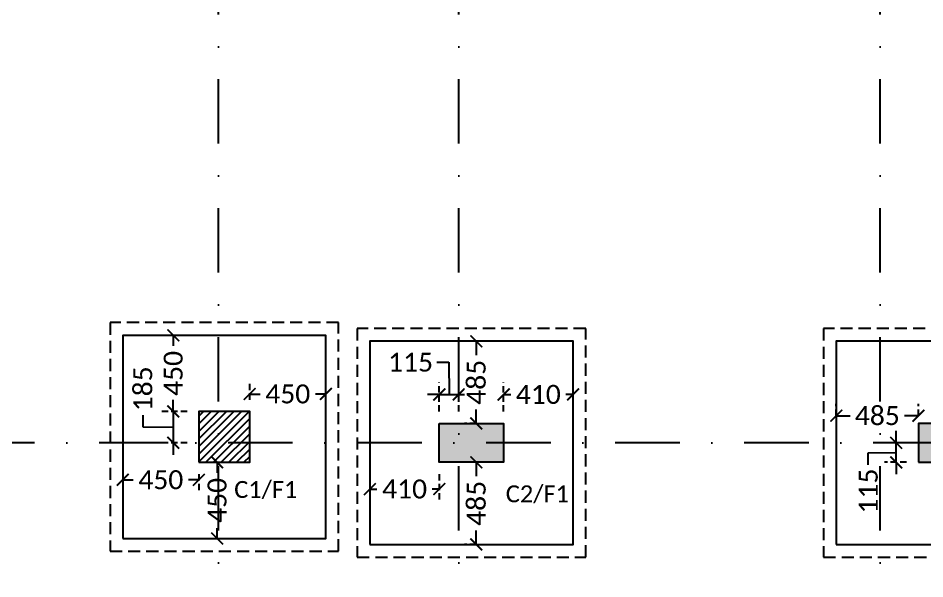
# Model space of a CAD drawing. Header units: millimetres. Extents: x -176651 to 954389, y -469666 to 486614.
# Drawn here: x 785774 to 791131, y 274071 to 277383 of the extents above; entities that cross this region are included whole.
import ezdxf
from ezdxf.xclip import XClip

# ---------------------------------------------------------------- set-up
doc = ezdxf.new("R2010")
doc.units = ezdxf.units.MM
doc.header["$LTSCALE"] = 150
doc.header["$XCLIPFRAME"] = 2
for name, pattern in [('3BHK-W(SB)$0$HIDDEN', [0.375, 0.25, -0.125]), ('DASHDOTX2', [50.8, 25.4, -12.7, 0, -12.7]), ('HIDDEN2', [4.7625, 3.175, -1.5875])]:
    doc.linetypes.add(name, pattern=pattern)
for name, color, linetype in [('ad-Column', 3, 'Continuous'), ('ad-Column Hatch', 125, 'Continuous'), ('ad-Footing line', 2, 'Continuous'), ('ad-Grid', 8, 'DASHDOTX2'), ('ad-PCC line', 8, 'HIDDEN2'), ('ad-RCC', 3, 'Continuous'), ('ad-RCC Hatch', 125, 'Continuous'), ('ad-Road', 2, 'Continuous'), ('ad-Road Hatch', 8, 'Continuous')]:
    doc.layers.add(name, color=color, linetype=linetype)
doc.layers.add('ad-Foundation text', color=6, linetype='Continuous', true_color=0xff00ff)
doc.layers.add('ad-Internal Dimensions', color=5, linetype='Continuous', true_color=0x0000ff)
doc.styles.get("Standard").update_dxf_attribs({"font": 'calibril.ttf'})
doc.dimstyles.new('A-75-DIM-INT (Framing)', dxfattribs={"dimscale": 100, "dimtxt": 1.6, "dimasz": 1, "dimexe": 1, "dimexo": 1, "dimgap": 0.5, "dimtad": 0, "dimdec": 0, "dimdsep": 46, "dimtxsty": 'Standard', "dimblk": 'ARCHTICK', "dimcen": 0.025, "dimclrd": 5, "dimclre": 5, "dimclrt": 256, "dimazin": 2, "dimtfac": 1, "dimtdec": 0, "dimtmove": 1, "dimatfit": 0, "dimldrblk": 'ARCHTICK', "dimfxl": 1, "dimfxlon": 1, "dimtfill": 1, "dimtolj": 1, "dimtzin": 0, "dimarcsym": 0})

# ---------------------------------------------------------------- blocks, each defined once
blk = doc.blocks.new('_ArchTick')
at = {"color": 0, "linetype": 'ByBlock', "const_width": 0.15}
blk.add_lwpolyline([(-0.5, -0.5), (0.5, 0.5)], dxfattribs=at)
blk = doc.blocks.new('*D138')
at = {"layer": 'ad-Internal Dimensions', "lineweight": -2}
for p, q in [((-12134.4, -4383.9), (-12064.4, -4383.9)), ((-12064.4, -4383.9), (-12062.5, -4574.3)), ((-12120, -4574.3), (-12190, -4574.3)), ((-12120, -4574.3), (-12005, -4574.3)), ((-12005, -4574.3), (-11935, -4574.3))]:
    blk.add_line(p, q, dxfattribs=at)
at = {"layer": 'ad-Internal Dimensions', "linetype": '3BHK-W(SB)$0$HIDDEN', "lineweight": -2}
for p, q in [((-12120, -4675), (-12120, -4504.3)), ((-12005, -4675), (-12005, -4504.3))]:
    blk.add_line(p, q, dxfattribs=at)
at = {"layer": 'Defpoints', "color": 0}
for p in [(-12005, -4574.3), (-12120, -4745), (-12005, -4745)]:
    blk.add_point(p, dxfattribs=at)
at = {"layer": 'ad-Internal Dimensions', "lineweight": -2, "xscale": 70, "yscale": 70, "zscale": 70}
blk.add_blockref('_ArchTick', (-12120, -4574.3), dxfattribs=at)
at = {"layer": 'ad-Internal Dimensions', "lineweight": -2, "xscale": 70, "yscale": 70, "zscale": 70, "rotation": 180}
blk.add_blockref('_ArchTick', (-12005, -4574.3), dxfattribs=at)
at = {"layer": 'ad-Internal Dimensions', "insert": (-12289.6, -4383.9), "char_height": 112, "attachment_point": 5, "bg_fill": 3, "box_fill_scale": 1.1, "bg_fill_color": 257, "bg_fill_transparency": 0}
blk.add_mtext('\\A1;115', dxfattribs=at)
blk = doc.blocks.new('*D139')
at = {"layer": 'ad-Internal Dimensions', "linetype": '3BHK-W(SB)$0$HIDDEN', "lineweight": -2}
for p, q in [((-11901.5, -4975), (-11971.5, -4975)), ((-11901.5, -5460), (-11971.5, -5460))]:
    blk.add_line(p, q, dxfattribs=at)
at = {"layer": 'ad-Internal Dimensions', "lineweight": -2}
for p, q in [((-11901.5, -4975), (-11901.5, -5056.5)), ((-11901.5, -5460), (-11901.5, -5378.5))]:
    blk.add_line(p, q, dxfattribs=at)
at = {"layer": 'Defpoints', "color": 0}
for p in [(-11840.5, -4975), (-11901.5, -5460), (-11840.5, -5460)]:
    blk.add_point(p, dxfattribs=at)
at = {"layer": 'ad-Internal Dimensions', "lineweight": -2, "xscale": 70, "yscale": 70, "zscale": 70}
for p, rotation in [((-11901.5, -4975), 90), ((-11901.5, -5460), 270)]:
    blk.add_blockref('_ArchTick', p, dxfattribs=dict(at, rotation=rotation))
at = {"layer": 'ad-Internal Dimensions', "insert": (-11901.5, -5217.5), "char_height": 112, "attachment_point": 5, "rotation": 90, "bg_fill": 3, "box_fill_scale": 1.1, "bg_fill_color": 257, "bg_fill_transparency": 0}
blk.add_mtext('\\A1;485', dxfattribs=at)
blk = doc.blocks.new('*D140')
at = {"layer": 'ad-Internal Dimensions', "linetype": '3BHK-W(SB)$0$HIDDEN', "lineweight": -2}
for p, q in [((-11901.5, -4260), (-11971.5, -4260)), ((-11901.5, -4745), (-11971.5, -4745))]:
    blk.add_line(p, q, dxfattribs=at)
at = {"layer": 'ad-Internal Dimensions', "lineweight": -2}
for p, q in [((-11901.5, -4260), (-11901.5, -4341.5)), ((-11901.5, -4745), (-11901.5, -4663.5))]:
    blk.add_line(p, q, dxfattribs=at)
at = {"layer": 'Defpoints', "color": 0}
for p in [(-11901.5, -4260), (-11840.5, -4260), (-11840.5, -4745)]:
    blk.add_point(p, dxfattribs=at)
at = {"layer": 'ad-Internal Dimensions', "lineweight": -2, "xscale": 70, "yscale": 70, "zscale": 70}
for p, rotation in [((-11901.5, -4260), 90), ((-11901.5, -4745), 270)]:
    blk.add_blockref('_ArchTick', p, dxfattribs=dict(at, rotation=rotation))
at = {"layer": 'ad-Internal Dimensions', "insert": (-11901.5, -4502.5), "char_height": 112, "attachment_point": 5, "rotation": 90, "bg_fill": 3, "box_fill_scale": 1.1, "bg_fill_color": 257, "bg_fill_transparency": 0}
blk.add_mtext('\\A1;485', dxfattribs=at)
blk = doc.blocks.new('*D141')
at = {"layer": 'ad-Internal Dimensions', "linetype": '3BHK-W(SB)$0$HIDDEN', "lineweight": -2}
for p, q in [((-12530, -5045), (-12530, -5203.1)), ((-12120, -5045), (-12120, -5203.1))]:
    blk.add_line(p, q, dxfattribs=at)
at = {"layer": 'ad-Internal Dimensions', "lineweight": -2}
for p, q in [((-12530, -5133.1), (-12488.4, -5133.1)), ((-12120, -5133.1), (-12161.6, -5133.1))]:
    blk.add_line(p, q, dxfattribs=at)
at = {"layer": 'Defpoints', "color": 0}
for p in [(-12530, -4975), (-12120, -4975), (-12530, -5133.1)]:
    blk.add_point(p, dxfattribs=at)
at = {"layer": 'ad-Internal Dimensions', "lineweight": -2, "xscale": 70, "yscale": 70, "zscale": 70, "rotation": 180}
blk.add_blockref('_ArchTick', (-12530, -5133.1), dxfattribs=at)
at = {"layer": 'ad-Internal Dimensions', "lineweight": -2, "xscale": 70, "yscale": 70, "zscale": 70}
blk.add_blockref('_ArchTick', (-12120, -5133.1), dxfattribs=at)
at = {"layer": 'ad-Internal Dimensions', "insert": (-12325, -5133.1), "char_height": 112, "attachment_point": 5, "bg_fill": 3, "box_fill_scale": 1.1, "bg_fill_color": 257, "bg_fill_transparency": 0}
blk.add_mtext('\\A1;410', dxfattribs=at)
blk = doc.blocks.new('*D142')
at = {"layer": 'ad-Internal Dimensions', "linetype": '3BHK-W(SB)$0$HIDDEN', "lineweight": -2}
for p, q in [((-11740, -4675), (-11740, -4504.3)), ((-11330, -4675), (-11330, -4504.3))]:
    blk.add_line(p, q, dxfattribs=at)
at = {"layer": 'ad-Internal Dimensions', "lineweight": -2}
for p, q in [((-11740, -4574.3), (-11698.4, -4574.3)), ((-11330, -4574.3), (-11371.6, -4574.3))]:
    blk.add_line(p, q, dxfattribs=at)
at = {"layer": 'Defpoints', "color": 0}
for p in [(-11740, -4574.3), (-11740, -4745), (-11330, -4745)]:
    blk.add_point(p, dxfattribs=at)
at = {"layer": 'ad-Internal Dimensions', "lineweight": -2, "xscale": 70, "yscale": 70, "zscale": 70, "rotation": 180}
blk.add_blockref('_ArchTick', (-11740, -4574.3), dxfattribs=at)
at = {"layer": 'ad-Internal Dimensions', "lineweight": -2, "xscale": 70, "yscale": 70, "zscale": 70}
blk.add_blockref('_ArchTick', (-11330, -4574.3), dxfattribs=at)
at = {"layer": 'ad-Internal Dimensions', "insert": (-11535, -4574.3), "char_height": 112, "attachment_point": 5, "bg_fill": 3, "box_fill_scale": 1.1, "bg_fill_color": 257, "bg_fill_transparency": 0}
blk.add_mtext('\\A1;410', dxfattribs=at)
blk = doc.blocks.new('*D186')
at = {"layer": 'ad-Internal Dimensions', "lineweight": -2}
for p, q in [((-13691.5, -4675), (-13691.5, -4605)), ((-13871.2, -4696.2), (-13871.2, -4766.2)), ((-13691.5, -4675), (-13691.5, -4860)), ((-13871.2, -4766.2), (-13691.5, -4767.5)), ((-13691.5, -4860), (-13691.5, -4930))]:
    blk.add_line(p, q, dxfattribs=at)
at = {"layer": 'ad-Internal Dimensions', "linetype": '3BHK-W(SB)$0$HIDDEN', "lineweight": -2}
for p, q in [((-13610, -4675), (-13761.5, -4675)), ((-13610, -4860), (-13761.5, -4860))]:
    blk.add_line(p, q, dxfattribs=at)
at = {"layer": 'Defpoints', "color": 0}
for p in [(-13540, -4675), (-13691.5, -4860), (-13540, -4860)]:
    blk.add_point(p, dxfattribs=at)
at = {"layer": 'ad-Internal Dimensions', "lineweight": -2, "xscale": 70, "yscale": 70, "zscale": 70}
for p, rotation in [((-13691.5, -4675), 270), ((-13691.5, -4860), 90)]:
    blk.add_blockref('_ArchTick', p, dxfattribs=dict(at, rotation=rotation))
at = {"layer": 'ad-Internal Dimensions', "insert": (-13871.2, -4541), "char_height": 112, "attachment_point": 5, "rotation": 90, "bg_fill": 3, "box_fill_scale": 1.1, "bg_fill_color": 257, "bg_fill_transparency": 0}
blk.add_mtext('\\A1;185', dxfattribs=at)
blk = doc.blocks.new('*D187')
at = {"layer": 'ad-Internal Dimensions', "linetype": '3BHK-W(SB)$0$HIDDEN', "lineweight": -2}
for p, q in [((-13600, -4225), (-13761.5, -4225)), ((-13610, -4675), (-13761.5, -4675))]:
    blk.add_line(p, q, dxfattribs=at)
at = {"layer": 'ad-Internal Dimensions', "lineweight": -2}
for p, q in [((-13691.5, -4225), (-13691.5, -4286.6)), ((-13691.5, -4675), (-13691.5, -4613.4))]:
    blk.add_line(p, q, dxfattribs=at)
at = {"layer": 'Defpoints', "color": 0}
for p in [(-13691.5, -4225), (-13530, -4225), (-13540, -4675)]:
    blk.add_point(p, dxfattribs=at)
at = {"layer": 'ad-Internal Dimensions', "lineweight": -2, "xscale": 70, "yscale": 70, "zscale": 70}
for p, rotation in [((-13691.5, -4225), 90), ((-13691.5, -4675), 270)]:
    blk.add_blockref('_ArchTick', p, dxfattribs=dict(at, rotation=rotation))
at = {"layer": 'ad-Internal Dimensions', "insert": (-13691.5, -4450), "char_height": 112, "attachment_point": 5, "rotation": 90, "bg_fill": 3, "box_fill_scale": 1.1, "bg_fill_color": 257, "bg_fill_transparency": 0}
blk.add_mtext('\\A1;450', dxfattribs=at)
blk = doc.blocks.new('*D188')
at = {"layer": 'ad-Internal Dimensions', "linetype": '3BHK-W(SB)$0$HIDDEN', "lineweight": -2}
for p, q in [((-13460, -4975), (-13362.4, -4975)), ((-13460, -5425), (-13362.4, -5425))]:
    blk.add_line(p, q, dxfattribs=at)
at = {"layer": 'ad-Internal Dimensions', "lineweight": -2}
for p, q in [((-13432.4, -4975), (-13432.4, -5036.6)), ((-13432.4, -5425), (-13432.4, -5363.4))]:
    blk.add_line(p, q, dxfattribs=at)
at = {"layer": 'Defpoints', "color": 0}
for p in [(-13530, -4975), (-13530, -5425), (-13432.4, -5425)]:
    blk.add_point(p, dxfattribs=at)
at = {"layer": 'ad-Internal Dimensions', "lineweight": -2, "xscale": 70, "yscale": 70, "zscale": 70}
for p, rotation in [((-13432.4, -4975), 90), ((-13432.4, -5425), 270)]:
    blk.add_blockref('_ArchTick', p, dxfattribs=dict(at, rotation=rotation))
at = {"layer": 'ad-Internal Dimensions', "insert": (-13432.4, -5200), "char_height": 112, "attachment_point": 5, "rotation": 90, "bg_fill": 3, "box_fill_scale": 1.1, "bg_fill_color": 257, "bg_fill_transparency": 0}
blk.add_mtext('\\A1;450', dxfattribs=at)
blk = doc.blocks.new('*D189')
at = {"layer": 'ad-Internal Dimensions', "linetype": '3BHK-W(SB)$0$HIDDEN', "lineweight": -2}
for p, q in [((-13240, -4605), (-13240, -4501.6)), ((-12790, -4605), (-12790, -4501.6))]:
    blk.add_line(p, q, dxfattribs=at)
at = {"layer": 'ad-Internal Dimensions', "lineweight": -2}
for p, q in [((-13240, -4571.6), (-13178.4, -4571.6)), ((-12790, -4571.6), (-12851.6, -4571.6))]:
    blk.add_line(p, q, dxfattribs=at)
at = {"layer": 'Defpoints', "color": 0}
for p in [(-12790, -4571.6), (-13240, -4675), (-12790, -4675)]:
    blk.add_point(p, dxfattribs=at)
at = {"layer": 'ad-Internal Dimensions', "lineweight": -2, "xscale": 70, "yscale": 70, "zscale": 70, "rotation": 180}
blk.add_blockref('_ArchTick', (-13240, -4571.6), dxfattribs=at)
at = {"layer": 'ad-Internal Dimensions', "lineweight": -2, "xscale": 70, "yscale": 70, "zscale": 70}
blk.add_blockref('_ArchTick', (-12790, -4571.6), dxfattribs=at)
at = {"layer": 'ad-Internal Dimensions', "insert": (-13015, -4571.6), "char_height": 112, "attachment_point": 5, "bg_fill": 3, "box_fill_scale": 1.1, "bg_fill_color": 257, "bg_fill_transparency": 0}
blk.add_mtext('\\A1;450', dxfattribs=at)
blk = doc.blocks.new('*D190')
at = {"layer": 'ad-Internal Dimensions', "linetype": '3BHK-W(SB)$0$HIDDEN', "lineweight": -2}
for p, q in [((-13990, -5045), (-13990, -5148.4)), ((-13540, -5045), (-13540, -5148.4))]:
    blk.add_line(p, q, dxfattribs=at)
at = {"layer": 'ad-Internal Dimensions', "lineweight": -2}
for p, q in [((-13990, -5078.4), (-13928.4, -5078.4)), ((-13540, -5078.4), (-13601.6, -5078.4))]:
    blk.add_line(p, q, dxfattribs=at)
at = {"layer": 'Defpoints', "color": 0}
for p in [(-13990, -4975), (-13540, -4975), (-13990, -5078.4)]:
    blk.add_point(p, dxfattribs=at)
at = {"layer": 'ad-Internal Dimensions', "lineweight": -2, "xscale": 70, "yscale": 70, "zscale": 70, "rotation": 180}
blk.add_blockref('_ArchTick', (-13990, -5078.4), dxfattribs=at)
at = {"layer": 'ad-Internal Dimensions', "lineweight": -2, "xscale": 70, "yscale": 70, "zscale": 70}
blk.add_blockref('_ArchTick', (-13540, -5078.4), dxfattribs=at)
at = {"layer": 'ad-Internal Dimensions', "insert": (-13765, -5078.4), "char_height": 112, "attachment_point": 5, "bg_fill": 3, "box_fill_scale": 1.1, "bg_fill_color": 257, "bg_fill_transparency": 0}
blk.add_mtext('\\A1;450', dxfattribs=at)
blk = doc.blocks.new('*D237')
at = {"layer": 'ad-Internal Dimensions', "linetype": '3BHK-W(SB)$0$HIDDEN', "lineweight": -2}
for p, q in [((-9775, -4699.9), (-9775, -4629.9)), ((-9290, -4699.9), (-9290, -4629.9))]:
    blk.add_line(p, q, dxfattribs=at)
at = {"layer": 'ad-Internal Dimensions', "lineweight": -2}
for p, q in [((-9775, -4699.9), (-9693.5, -4699.9)), ((-9290, -4699.9), (-9371.5, -4699.9))]:
    blk.add_line(p, q, dxfattribs=at)
at = {"layer": 'Defpoints', "color": 0}
for p in [(-9775, -4699.9), (-9775, -4745), (-9290, -4745)]:
    blk.add_point(p, dxfattribs=at)
at = {"layer": 'ad-Internal Dimensions', "lineweight": -2, "xscale": 70, "yscale": 70, "zscale": 70, "rotation": 180}
blk.add_blockref('_ArchTick', (-9775, -4699.9), dxfattribs=at)
at = {"layer": 'ad-Internal Dimensions', "lineweight": -2, "xscale": 70, "yscale": 70, "zscale": 70}
blk.add_blockref('_ArchTick', (-9290, -4699.9), dxfattribs=at)
at = {"layer": 'ad-Internal Dimensions', "insert": (-9532.5, -4699.9), "char_height": 112, "attachment_point": 5, "bg_fill": 3, "box_fill_scale": 1.1, "bg_fill_color": 257, "bg_fill_transparency": 0}
blk.add_mtext('\\A1;485', dxfattribs=at)
blk = doc.blocks.new('*D239')
at = {"layer": 'ad-Internal Dimensions', "lineweight": -2}
for p, q in [((-9420.8, -4860), (-9420.8, -4790)), ((-9420.8, -4975), (-9420.8, -4860)), ((-9585.7, -4919.5), (-9420.8, -4917.5)), ((-9585.7, -4989.5), (-9585.7, -4919.5)), ((-9420.8, -4975), (-9420.8, -5045))]:
    blk.add_line(p, q, dxfattribs=at)
at = {"layer": 'ad-Internal Dimensions', "linetype": '3BHK-W(SB)$0$HIDDEN', "lineweight": -2}
for p, q in [((-9360, -4860), (-9490.8, -4860)), ((-9360, -4975), (-9490.8, -4975))]:
    blk.add_line(p, q, dxfattribs=at)
at = {"layer": 'Defpoints', "color": 0}
for p in [(-9420.8, -4860), (-9290, -4860), (-9290, -4975)]:
    blk.add_point(p, dxfattribs=at)
at = {"layer": 'ad-Internal Dimensions', "lineweight": -2, "xscale": 70, "yscale": 70, "zscale": 70}
for p, rotation in [((-9420.8, -4860), 270), ((-9420.8, -4975), 90)]:
    blk.add_blockref('_ArchTick', p, dxfattribs=dict(at, rotation=rotation))
at = {"layer": 'ad-Internal Dimensions', "insert": (-9585.7, -5144.7), "char_height": 112, "attachment_point": 5, "rotation": 90, "bg_fill": 3, "box_fill_scale": 1.1, "bg_fill_color": 257, "bg_fill_transparency": 0}
blk.add_mtext('\\A1;115', dxfattribs=at)
blk = doc.blocks.new('A$C4fb60e89')
at = {"layer": 'ad-Road Hatch', "ltscale": 5, "transparency": 33554687}
h = blk.add_hatch(dxfattribs=at)
h.set_pattern_fill('AR-HBONE', color=256, scale=15)
h.set_pattern_definition([(45, (-193247.7, -428758.8), (0, 2155.2615), [4572, -1524]), (135, (-192170.1, -427681.1), (2e-13, 2155.2615), [4572, -1524])])
h.paths.add_polyline_path([(175594.5, -250241), (169177.9, -249341.1), (167473.5, -249057.1), (167473.5, -138693.9), (101313.5, -138693.9), (101313.5, -199953.9), (101307.7, -237994.6), (101040.4, -268291), (101007.7, -280967.7), (101066.4, -293683.6), (101242.5, -311127.2), (100909.9, -319343.6), (100949.1, -333937.5), (100668.7, -366959.6), (100727.3, -390982.9), (100668.7, -404585.6), (100538.2, -420418.5), (100466.5, -428758.8), (92426.2, -427265.5), (92163.5, -427209.5), (92163.5, -321453.9), (24803.5, -321453.9), (24803.5, -412960.5), (15653.5, -411028.6), (15653.5, -321452.2), (-19535.1, -321452.2), (-34427.5, -319476.7), (-65207.4, -315394.6), (-171770.1, -301268.1), (-185853.9, -298333.1), (-193247.7, -296831.5), (-193244, -292907.6), (-191913.8, -285219.4), (-191838.8, -284678.8), (-183397.4, -286393.2), (-169722.9, -289242.8), (-53141.2, -304697.5), (-18730.1, -309262.2), (15653.3, -309262.2), (15653.5, 703.4), (24803.5, 1114.6), (24803.5, -129543.9), (92163.5, -129543.9), (92163.5, 15133.3), (101313.5, 17712.8), (101313.5, -129543.9), (167473.5, -129543.9), (167473.5, 35551.6), (175738, 37855), (175848.8, 28595.3), (175835.8, 25947.4), (175777.1, 14040.5), (175855.3, 2315.8), (175659.7, -18036.1), (175731.4, -34038.6), (175718.4, -46839.2), (175672.7, -63402.4), (175816.2, -82071.9), (175542.3, -106356), (175490.2, -124640.8), (175574.9, -145018.8), (175731.4, -168892), (175796.6, -181268.8), (175796.6, -192667.4), (175744.5, -208200.3), (175829.2, -223276.8), (175887.9, -234871.1)])
h.paths.add_polyline_path([(24803.5, -309263.9), (92163.5, -309263.9), (92163.5, -138693.9), (24803.5, -138693.9)], flags=16)
blk = doc.blocks.new("Plot's Boundary")
at = {"layer": 'ad-Road', "ltscale": 5}
blk.add_blockref('A$C4fb60e89', (191838.8, 428758.8), dxfattribs=at)
blk = doc.blocks.new('1625W_Grid')
at = {"layer": 'ad-Grid', "ltscale": 0.1}
for points in [[(-1305, -3190), (-1305, 15870)], [(115, -3190), (115, 15870)], [(2605, -3190), (2605, 15870)], [(15900, 8760), (-3780, 8760)]]:
    blk.add_lwpolyline(points, dxfattribs=at)
blk = doc.blocks.new('zw$6AA0')
at = {"layer": 'ad-Column Hatch', "transparency": 33554687}
h = blk.add_hatch(color=256, dxfattribs=at)
h.dxf.hatch_style = 1
h.paths.add_polyline_path([(0, -230), (380, -230), (380, 0), (0, 0)])
at = {"layer": 'ad-Column'}
blk.add_lwpolyline([(0, -230), (380, -230), (380, 0), (0, 0)], close=True, dxfattribs=at)
blk = doc.blocks.new('zw$C199')
at = {"layer": 'ad-Column Hatch', "transparency": 33554687}
h = blk.add_hatch(color=256, dxfattribs=at)
h.dxf.hatch_style = 1
h.paths.add_polyline_path([(0, 0), (230, 0), (230, 230), (0, 230)])
at = {"layer": 'ad-Column'}
blk.add_lwpolyline([(0, 0), (230, 0), (230, 230), (0, 230)], close=True, dxfattribs=at)
blk = doc.blocks.new('A$C42b14ea2')
at = {"layer": 'ad-RCC Hatch', "transparency": 33554687}
h = blk.add_hatch(dxfattribs=at)
h.set_pattern_fill('ANSI31', color=256, scale=10)
h.set_pattern_definition([(45, (13250, 8645), (-22.45064, 22.45064), [])])
h.paths.add_polyline_path([(0, 0), (300, 0), (300, 300), (0, 300)])
at = {"layer": 'ad-RCC'}
blk.add_lwpolyline([(0, 0), (300, 0), (300, 300), (0, 300)], close=True, dxfattribs=at)
blk = doc.blocks.new('1625W_Columns')
at = {"layer": 'ad-Column', "xscale": -1, "rotation": 179.9999999999999}
blk.add_blockref('zw$6AA0', (0, 8645), dxfattribs=at)
at = {"layer": 'ad-Column', "rotation": 359.9999999999999}
blk.add_blockref('zw$C199', (2830, 8645), dxfattribs=at)
at = {"layer": 'ad-RCC'}
blk.add_blockref('A$C42b14ea2', (-1420, 8645), dxfattribs=at)
blk = doc.blocks.new('A$C26f4352e')
at = {"layer": 'ad-Foundation text', "char_height": 100, "width": 349.312, "attachment_point": 5}
for s, insert in [('\\pxt5;C1/F1', (-13145, -5138.7)), ('\\pxt5;C2/F1', (-11540.7, -5164.5))]:
    blk.add_mtext(s, dxfattribs=dict(at, insert=insert))
blk = doc.blocks.new('A$Cf8271b05')
at = {"layer": 'ad-Footing line'}
for points in [[(-1870, -5195), (-670, -5195), (-670, -3995), (-1870, -3995)], [(-410, -5230), (790, -5230), (790, -4030), (-410, -4030)], [(2345, -5230), (3545, -5230), (3545, -4030), (2345, -4030)]]:
    blk.add_lwpolyline(points, close=True, dxfattribs=at)
at = {"layer": 'ad-PCC line', "ltscale": 0.15}
for points in [[(-1945, -5270), (-595, -5270), (-595, -3920), (-1945, -3920)], [(-485, -5305), (865, -5305), (865, -3955), (-485, -3955)], [(2270, -5305), (3620, -5305), (3620, -3955), (2270, -3955)]]:
    blk.add_lwpolyline(points, close=True, dxfattribs=at)
blk = doc.blocks.new('A$C2bbc0394')
at = {"layer": 'ad-Internal Dimensions'}
dim = blk.add_linear_dim(base=(-12005, -4574.3), p1=(-12120, -4745), p2=(-12005, -4745), dimstyle='A-75-DIM-INT (Framing)', override={"dimscale": 70, "dimblk": 'ArchTick', "dimclrd": 256, "dimclre": 256, "dimfxl": 10, "dimtfill": 1, "dimtfillclr": 0}, dxfattribs=at)
dim.commit()
dim.dimension.update_dxf_attribs({"geometry": '*D138', "text_midpoint": (-12169.4, -4383.9), "dimtype": 128})
dim = blk.add_linear_dim(base=(-13691.5, -4860), p1=(-13540, -4675), p2=(-13540, -4860), angle=270, dimstyle='A-75-DIM-INT (Framing)', override={"dimscale": 70, "dimclrd": 256, "dimclre": 256, "dimfxl": 10}, dxfattribs=at)
dim.commit()
dim.dimension.update_dxf_attribs({"geometry": '*D186', "text_midpoint": (-13871.2, -4661.2), "dimtype": 128})
for base, p1, p2, override, picture, middle in [((-12790, -4571.6), (-13240, -4675), (-12790, -4675), {"dimscale": 70, "dimblk": 'ArchTick', "dimclrd": 256, "dimclre": 256, "dimfxl": 10, "dimtfill": 1, "dimtfillclr": 0}, '*D189', (-13015, -4571.6)), ((-11740, -4574.3), (-11330, -4745), (-11740, -4745), {"dimscale": 70, "dimblk": 'ArchTick', "dimclrd": 256, "dimclre": 256, "dimfxl": 10, "dimtfill": 1, "dimtfillclr": 0}, '*D142', (-11535, -4574.3)), ((-9775, -4699.9), (-9290, -4745), (-9775, -4745), {"dimscale": 70, "dimclrd": 256, "dimclre": 256, "dimfxl": 10}, '*D237', (-9532.5, -4699.9)), ((-12530, -5133.1), (-12120, -4975), (-12530, -4975), {"dimscale": 70, "dimblk": 'ArchTick', "dimclrd": 256, "dimclre": 256, "dimfxl": 10, "dimtfill": 1, "dimtfillclr": 0}, '*D141', (-12325, -5133.1))]:
    dim = blk.add_linear_dim(base=base, p1=p1, p2=p2, dimstyle='A-75-DIM-INT (Framing)', override=override, dxfattribs=at)
    dim.commit()
    dim.dimension.update_dxf_attribs({"geometry": picture, "text_midpoint": middle})
dim = blk.add_linear_dim(base=(-11901.5, -5460), p1=(-11840.5, -4975), p2=(-11840.5, -5460), angle=90, dimstyle='A-75-DIM-INT (Framing)', override={"dimscale": 70, "dimblk": 'ArchTick', "dimclrd": 256, "dimclre": 256, "dimfxl": 10, "dimtfill": 1, "dimtfillclr": 0}, dxfattribs=at)
dim.commit()
dim.dimension.update_dxf_attribs({"geometry": '*D139', "text_midpoint": (-11901.5, -5217.5)})
for base, p1, p2, picture, middle in [((-13691.5, -4225), (-13540, -4675), (-13530, -4225), '*D187', (-13691.5, -4450)), ((-11901.5, -4260), (-11840.5, -4745), (-11840.5, -4260), '*D140', (-11901.5, -4502.5)), ((-13432.4, -5425), (-13530, -4975), (-13530, -5425), '*D188', (-13432.4, -5200))]:
    dim = blk.add_linear_dim(base=base, p1=p1, p2=p2, angle=270, dimstyle='A-75-DIM-INT (Framing)', override={"dimscale": 70, "dimblk": 'ArchTick', "dimclrd": 256, "dimclre": 256, "dimfxl": 10, "dimtfill": 1, "dimtfillclr": 0}, dxfattribs=at)
    dim.commit()
    dim.dimension.update_dxf_attribs({"geometry": picture, "text_midpoint": middle})
dim = blk.add_linear_dim(base=(-9420.8, -4860), p1=(-9290, -4975), p2=(-9290, -4860), angle=90, dimstyle='A-75-DIM-INT (Framing)', override={"dimscale": 70, "dimclrd": 256, "dimclre": 256, "dimfxl": 10}, dxfattribs=at)
dim.commit()
dim.dimension.update_dxf_attribs({"geometry": '*D239', "text_midpoint": (-9585.7, -5024.5), "dimtype": 128})
dim = blk.add_linear_dim(base=(-13990, -5078.4), p1=(-13540, -4975), p2=(-13990, -4975), dimstyle='A-75-DIM-INT (Framing)', override={"dimscale": 70, "dimblk": 'ArchTick', "dimclrd": 256, "dimclre": 256, "dimfxl": 10, "dimtfill": 1, "dimtfillclr": 0}, dxfattribs=at)
dim.commit()
dim.dimension.update_dxf_attribs({"geometry": '*D190', "text_midpoint": (-13765, -5078.4)})

msp = doc.modelspace()

# ---------------------------------------------------------------- block references
at = {"layer": 'ad-Internal Dimensions'}
msp.add_blockref('A$C2bbc0394', (800382.3, 279734.9), dxfattribs=at)

# ---------------------------------------------------------------- next in the draw order: block references
ref = msp.add_blockref("Plot's Boundary", (565520, 0))
XClip(ref).set_block_clipping_path([(211642.2775057808, 255014.8999686334), (255322.2775057808, 295064.8999686334)])

# ---------------------------------------------------------------- next in the draw order: block references
msp.add_blockref('1625W_Grid', (788262.3, 266114.9))

# ---------------------------------------------------------------- next in the draw order: block references
for name, p in [('A$Cf8271b05', (788262.3, 279504.9)), ('1625W_Columns', (788262.3, 266114.9))]:
    msp.add_blockref(name, p)
at = {"layer": 'ad-Foundation text'}
msp.add_blockref('A$C26f4352e', (800382.3, 279734.9), dxfattribs=at)

doc.saveas('drawing.dxf')
